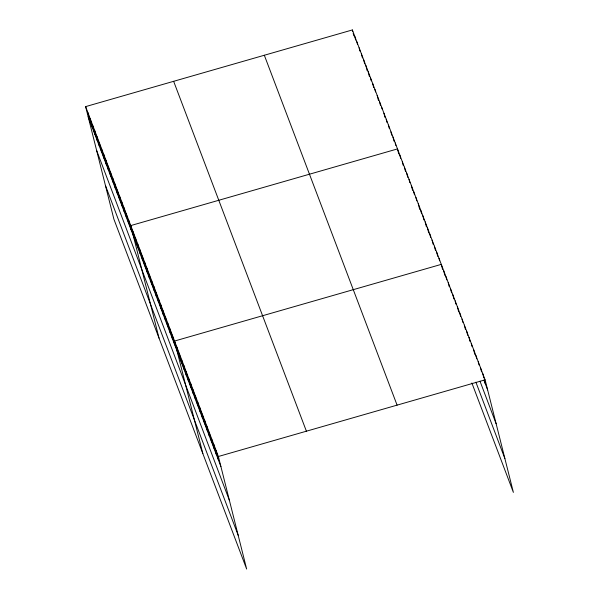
<?xml version="1.0" encoding="UTF-8"?>
<svg xmlns="http://www.w3.org/2000/svg" width="599" height="599" viewBox="0 0 599 599"><rect width="100%" height="100%" fill="white"/><g stroke="black" fill="none" stroke-linecap="round" stroke-linejoin="round"><path stroke-width="0.9" d="M85.62 106.615L218.38 456.498L246.653 569.05L113.892 219.167L85.62 106.615L352.347 29.95L485.108 379.833L513.38 492.385L471.877 383.001M218.38 456.498L485.108 379.833M484.014 380.365L487.638 389.919M479.994 381.196L496.137 423.733M475.898 382.177L504.882 458.572M264.331 55.25L397.085 405.134M173.643 81.314L306.403 431.198M88.158 116.7L220.911 466.584M96.649 150.514L229.41 500.397M105.402 185.353L238.155 535.236M482.801 373.754L483.857 377.954M484.277 379.639L485.332 383.839M480.495 367.681L481.551 371.882M478.189 361.601L479.035 364.963M475.883 355.521L476.729 358.883M473.577 349.449L474.842 354.488M471.271 343.369L472.117 346.731M468.965 337.297L470.02 341.497M466.658 331.217L467.714 335.418M464.352 325.137L465.408 329.345M462.046 319.065L462.892 322.427M459.74 312.985L460.586 316.347M457.434 306.913L458.707 311.952M455.135 300.833L455.974 304.195M452.829 294.753L453.885 298.961M450.523 288.681L451.579 292.881M448.217 282.601L449.272 286.801M445.911 276.528L446.749 279.89M443.604 270.449L444.87 275.488M442.564 269.415L441.298 264.369L174.571 341.033L202.844 453.585M438.992 258.296L439.621 260.812M436.686 252.216L437.742 256.417M434.38 246.144L435.436 250.345M432.074 240.064L433.129 244.265M429.768 233.984L430.614 237.346M427.461 227.912L428.727 232.951M425.155 221.832L426.421 226.879M422.849 215.76L423.905 219.96M420.543 209.68L421.599 213.88M418.237 203.6L419.719 209.485M415.931 197.528L416.777 200.89M413.624 191.448L414.471 194.81M411.318 185.368L412.591 190.415M409.012 179.296L409.858 182.658M406.714 173.216L407.762 177.416M404.407 167.143L405.463 171.344M402.311 161.902L403.157 165.264M399.795 154.984L400.634 158.346M398.754 153.95L397.489 148.911L130.762 225.576L159.027 338.128M395.228 142.959L395.864 145.482M392.974 137.014L394.03 141.214M390.93 131.907L391.768 135.269M388.459 125.116L389.305 128.478M386.205 119.171L387.044 122.533M383.944 113.218L385 117.426M381.69 107.273L382.11 108.958M379.429 101.328L380.485 105.529M377.175 95.376L378.441 100.422M374.914 89.431L375.551 91.954M372.66 83.486L373.716 87.686M370.407 77.533L371.245 80.895M368.145 71.588L369.411 76.627M365.892 65.635L367.157 70.682M363.63 59.69L364.686 63.891M361.377 53.745L362.432 57.946M359.123 47.793L359.962 51.155M356.862 41.848L357.498 44.363M354.608 35.895L355.664 40.103M352.347 29.95L352.774 31.627M353.193 33.312L353.829 35.835M216.074 450.418L218.605 460.504M213.768 444.346L216.299 454.431M211.462 438.266L213.993 448.351M209.156 432.186L211.687 442.272M206.85 426.114L209.38 436.199M204.544 420.034L207.082 430.119M202.237 413.961L204.776 424.04M199.931 407.882L202.469 417.967M197.625 401.802L200.163 411.887M195.319 395.729L197.857 405.815M193.013 389.649L195.551 399.735M190.707 383.577L193.245 393.655M188.408 377.497L190.939 387.583M186.102 371.417L188.633 381.503M183.796 365.345L186.326 375.431M181.49 359.265L184.02 369.351M179.183 353.193L181.714 363.271M176.877 347.113L179.408 357.199M172.265 334.961L174.796 345.046M169.959 328.881L172.49 338.967M167.653 322.809L170.183 332.887M165.346 316.729L167.877 326.814M163.04 310.649L165.571 320.735M160.734 304.577L163.265 314.662M158.428 298.497L160.959 308.582M156.122 292.424L158.653 302.502M153.816 286.344L156.354 296.43M151.51 280.265L154.048 290.35M149.203 274.192L151.742 284.278M146.897 268.112L149.436 278.198M144.591 262.033L147.129 272.118M142.285 255.96L144.823 266.046M139.986 249.88L142.517 259.966M137.68 243.808L140.211 253.886M135.374 237.728L137.905 247.814M133.068 231.648L135.599 241.734M128.5 219.623L131.039 229.709M126.247 213.678L128.778 223.764M123.986 207.733L126.524 217.811M121.732 201.781L124.263 211.866M119.478 195.836L122.009 205.921M117.217 189.883L119.748 199.969M114.963 183.938L117.494 194.024M112.702 177.993L115.24 188.079M110.448 172.04L112.979 182.126M108.187 166.095L110.725 176.181M105.933 160.15L108.464 170.228M103.679 154.198L106.21 164.283M101.418 148.252L103.956 158.338M99.164 142.3L101.695 152.386M96.903 136.355L99.441 146.441M94.649 130.41L97.18 140.488M92.396 124.457L94.927 134.543M90.135 118.512L92.665 128.598M87.881 112.56L90.412 122.645"/></g></svg>
